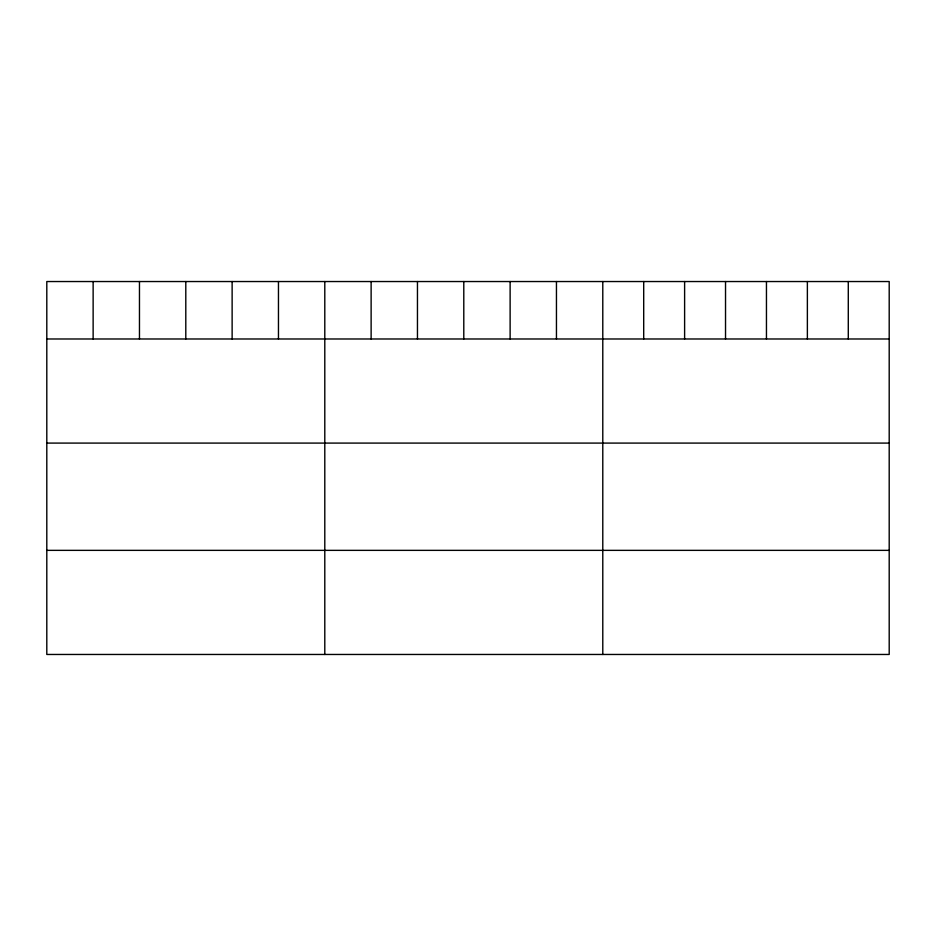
<?xml version="1.0" encoding="UTF-8"?>
<svg xmlns="http://www.w3.org/2000/svg" width="936" height="936" viewBox="0 0 936 936"><rect width="100%" height="100%" fill="white"/><g stroke="black" fill="none" stroke-linecap="round" stroke-linejoin="round"><path stroke-width="1.4" d="M889.2 338.984L889.2 654.463L46.8 654.463L46.8 281.537L889.2 281.537L889.2 338.984L46.8 338.984M46.8 443.091L889.2 443.091M46.8 550.356L889.2 550.356M848.285 281.537L848.285 338.984M807.37 281.537L807.37 338.984M766.455 281.537L766.455 338.984M725.529 281.537L725.529 338.984M684.614 281.537L684.614 338.984M643.699 281.537L643.699 338.984M602.784 281.537L602.784 654.463M556.452 281.537L556.452 338.984M510.12 281.537L510.12 338.984M463.788 281.537L463.788 338.984M417.456 281.537L417.456 338.984M371.124 281.537L371.124 338.984M324.792 281.537L324.792 654.463M278.46 281.537L278.46 338.984M232.128 281.537L232.128 338.984M185.796 281.537L185.796 338.984M139.464 281.537L139.464 338.984M93.132 281.537L93.132 338.984"/></g></svg>
